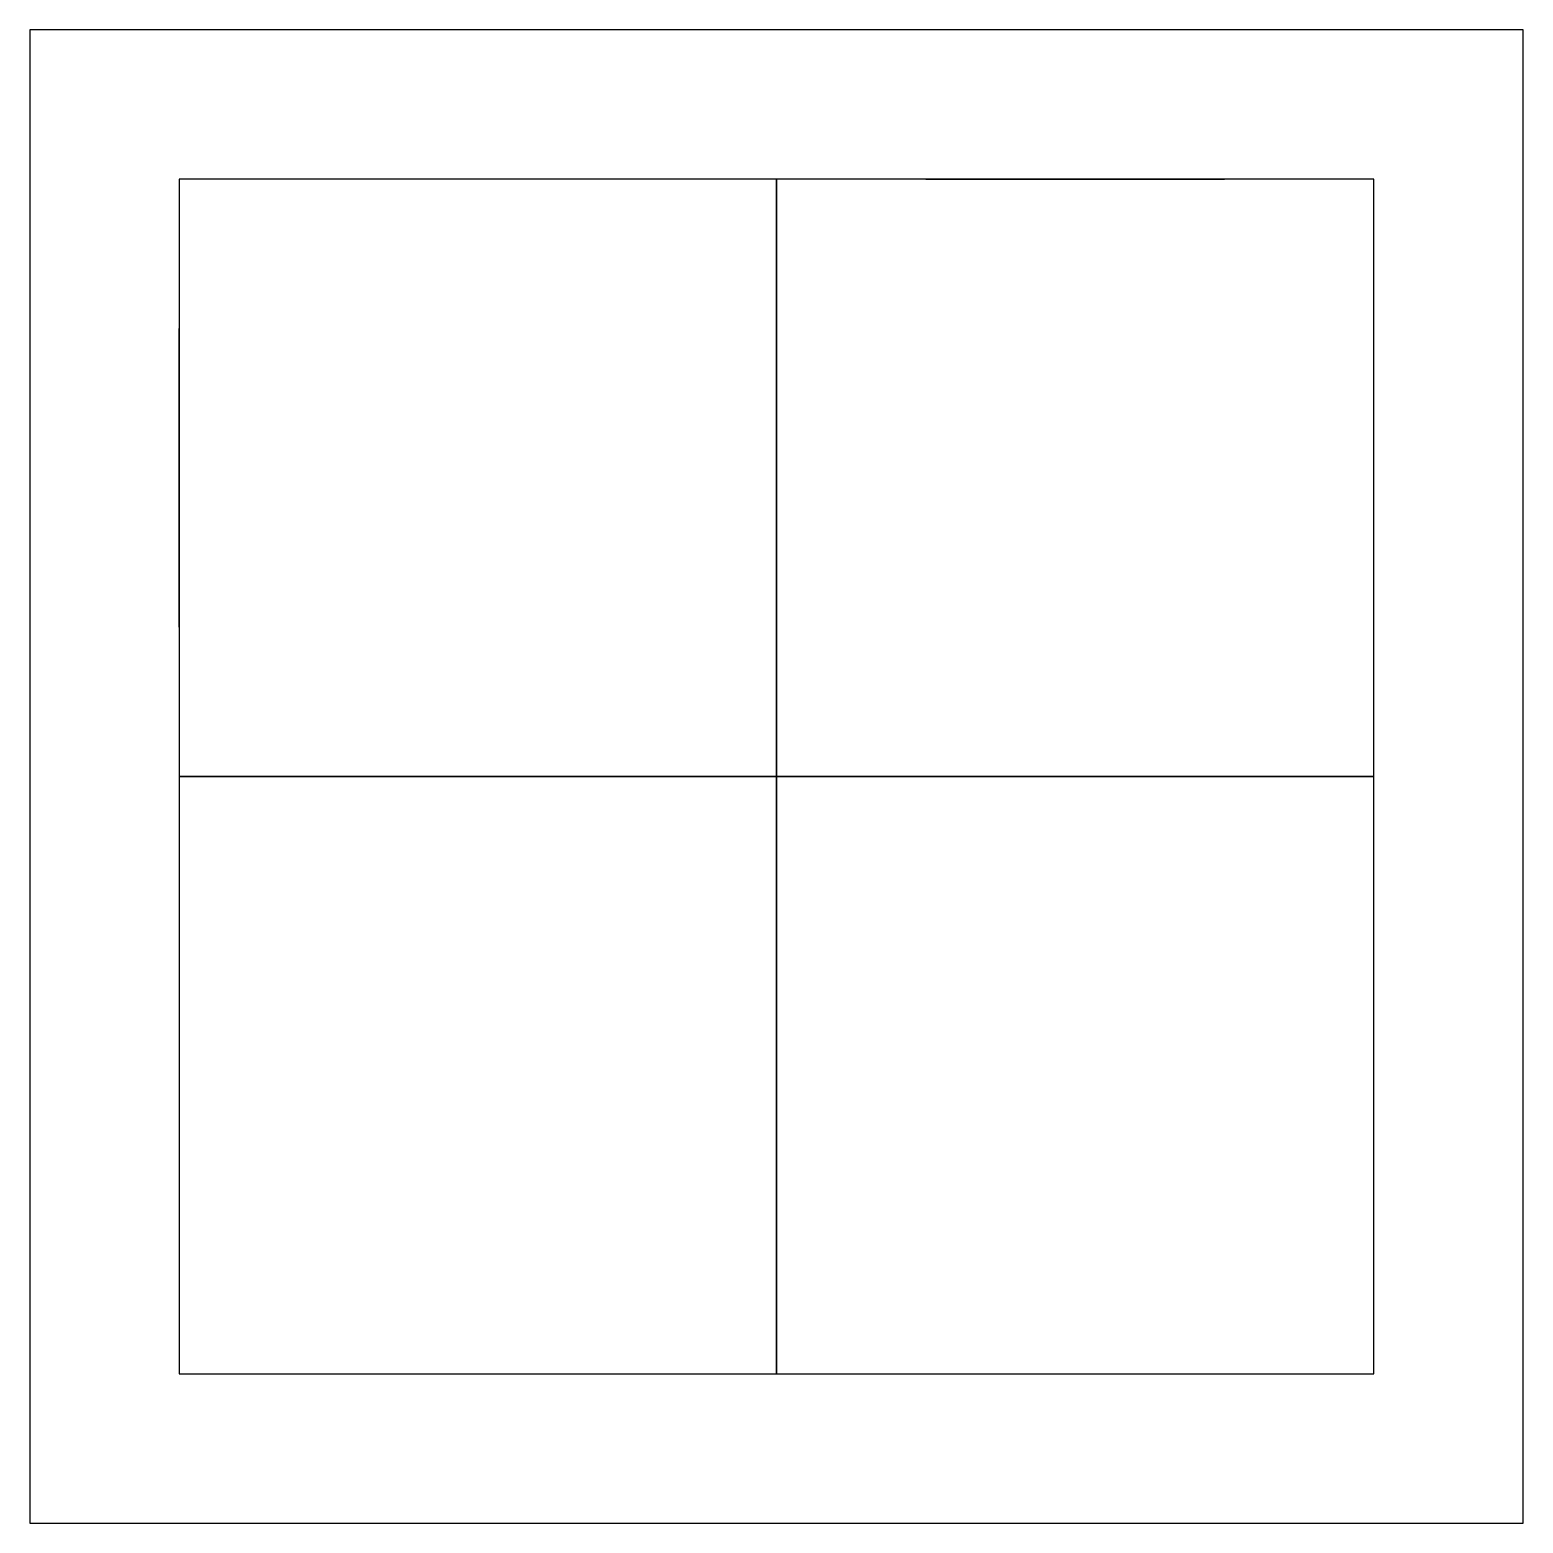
# Model space of a CAD drawing. Header units: metres. Extents: x 0 to 20, y 0 to 20.
import ezdxf

# ---------------------------------------------------------------- set-up
doc = ezdxf.new("R2010")
doc.units = ezdxf.units.M
for name, color, linetype in [('_PlotBoundary', 6, 'Continuous'), ('_PropWork', 6, 'Continuous'), ('_Room', 230, 'Continuous'), ('_Window', 3, 'Continuous')]:
    doc.layers.add(name, color=color, linetype=linetype)

msp = doc.modelspace()

# ---------------------------------------------------------------- linework, layer by layer
at = {"layer": '_PlotBoundary'}
msp.add_lwpolyline([(0, 0), (20, 0), (20, 20), (0, 20), (0, 0)], close=True, dxfattribs=at)
at = {"layer": '_PropWork'}
msp.add_lwpolyline([(2, 2), (18, 2), (18, 18), (2, 18), (2, 2)], close=True, dxfattribs=at)
at = {"layer": '_Room'}
for points in [[(2, 10), (10, 10), (10, 18), (2, 18), (2, 10)], [(10, 10), (18, 10), (18, 18), (10, 18), (10, 10)], [(2, 2), (10, 2), (10, 10), (2, 10), (2, 2)], [(10, 2), (18, 2), (18, 10), (10, 10), (10, 2)]]:
    msp.add_lwpolyline(points, close=True, dxfattribs=at)
at = {"layer": '_Window'}
for points in [[(12, 18), (16, 18)], [(2, 12), (2, 16)], [(4, 2), (8, 2)], [(12, 2), (16, 2)]]:
    msp.add_lwpolyline(points, dxfattribs=at)

doc.saveas('drawing.dxf')
